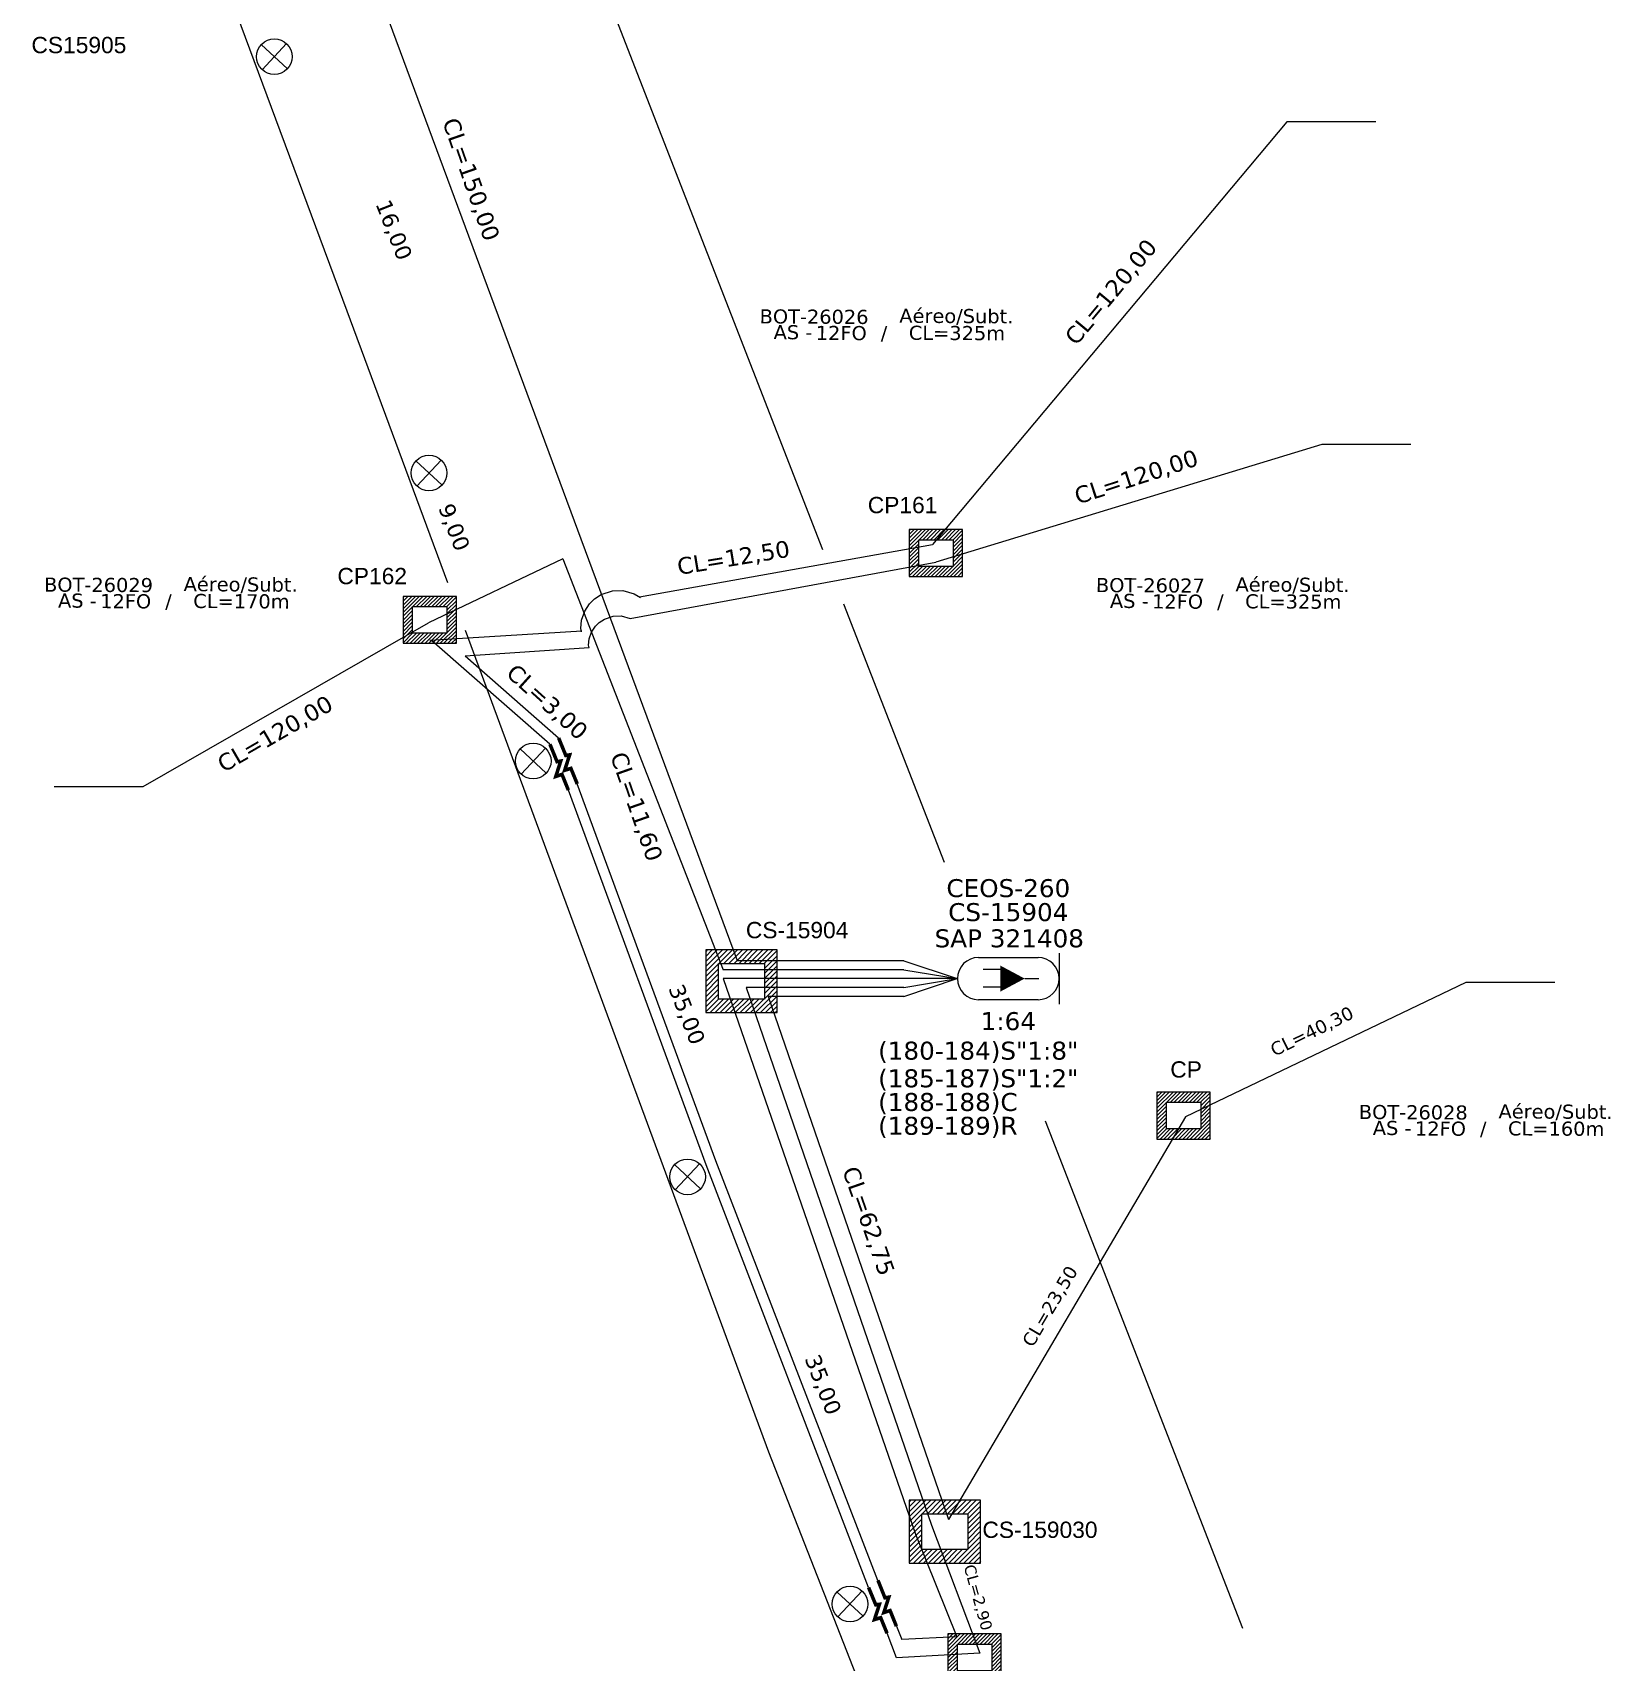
# Model space of a CAD drawing. Extents: x -89 to 1641, y 705 to 1299.
# Drawn here: x 520.5 to 619.7, y 816.6 to 919.2 of the extents above; entities that cross this region are included whole.
import ezdxf
from ezdxf.enums import TextEntityAlignment as Align

# ---------------------------------------------------------------- set-up
doc = ezdxf.new("R2010")
doc.units = 0
for name, color, linetype in [('10.1-Caixas Subterrâneas', 5, 'Continuous'), ('10.4-Postes', 1, 'Continuous'), ('20.4-CEOS', 1, 'Continuous'), ('CAP a instalar', 1, 'Continuous'), ('celulas gpon', 7, 'Continuous'), ('label_cabos', 7, 'Continuous'), ('Legenda', 1, 'Continuous'), ('locais legendas', 7, 'Continuous'), ('QUADRA', 7, 'Continuous'), ('Subida Lateral', 5, 'Continuous')]:
    doc.layers.add(name, color=color, linetype=linetype)
doc.layers.add('EXTRA', color=50, linetype='Continuous', plot=False)
doc.styles.add('siredit', font='verdana.ttf')
doc.styles.get("Standard").update_dxf_attribs({"font": 'arial.ttf'})
doc.linetypes.add('FENCELINE1', pattern='A,0.25,-0.1,[133,ltypeshp.shx,S=0.1,R=0,X=-0.1,Y=0],-0.1,1', length=1.45)

# ---------------------------------------------------------------- blocks, each defined once
blk = doc.blocks.new('*U97')
at = {"layer": '20.4-CEOS', "color": 7, "style": 'siredit'}
for tag, p in [('FIBRAS_SPLITTER', (0, 0)), ('FIBRAS_TOP_C', (0, -4.128)), ('RESERVA_FINAIS', (0, -5.461))]:
    blk.add_attdef(tag, p, '', height=1.01, dxfattribs=at)
for tag, p, flags in [('ID_ATIVIDADE', (0, -6.773), 3), ('FATOR', (0, -8.085), 1), ('QTDE', (0, -9.397), 1), ('FID', (0, -10.709), 1)]:
    blk.add_attdef(tag, p, '', height=1.01, dxfattribs=dict(at, flags=flags))
blk = doc.blocks.new('*U99')
at = {"layer": '20.4-CEOS', "color": 7, "style": 'siredit'}
blk.add_attdef('FIBRAS_SPLITTER', (0, 0), '', height=1.01, dxfattribs=at)
for tag, p, flags in [('ID_ATIVIDADE', (0, -1.483), 3), ('FATOR', (0, -2.795), 1), ('QTDE', (0, -4.107), 1), ('FID', (0, -5.419), 1)]:
    blk.add_attdef(tag, p, '', height=1.01, dxfattribs=dict(at, flags=flags))
blk = doc.blocks.new('*X65')
at = {"color": 0, "linetype": 'Continuous'}
for p, q in [((-1.25, 0.34099), (-0.49099, 1.1)), ((-1.25, 0.517767), (-0.667767, 1.1)), ((-1.25, 0.694544), (-0.844544, 1.1)), ((-1.25, 0.87132), (-1.02132, 1.1)), ((-1.25, 1.048097), (-1.198097, 1.1)), ((-1.25, 0.164214), (-0.8035, 0.610714)), ((-0.789214, 0.625), (-0.314214, 1.1)), ((-0.612437, 0.625), (-0.137437, 1.1)), ((-0.43566, 0.625), (0.03934, 1.1)), ((-0.258883, 0.625), (0.216117, 1.1)), ((-0.082107, 0.625), (0.392893, 1.1)), ((0.09467, 0.625), (0.56967, 1.1)), ((0.271447, 0.625), (0.746447, 1.1)), ((0.448223, 0.625), (0.923223, 1.1)), ((0.625, 0.625), (1.1, 1.1)), ((0.801777, 0.625), (1.25, 1.073223)), ((0.8035, 0.449947), (1.25, 0.896447)), ((0.8035, 0.27317), (1.25, 0.71967)), ((-1.25, -0.012563), (-0.8035, 0.433937)), ((-1.25, -0.18934), (-0.8035, 0.25716)), ((-1.25, -0.366117), (-0.8035, 0.080383)), ((0.8035, 0.096393), (1.25, 0.542893)), ((0.8035, -0.080383), (1.25, 0.366117)), ((0.8035, -0.25716), (1.25, 0.18934)), ((0.8035, -0.433937), (1.25, 0.012563)), ((-1.25, -0.542893), (-0.8035, -0.096393)), ((-1.25, -0.71967), (-0.8035, -0.27317)), ((-1.25, -0.896447), (-0.8035, -0.449947)), ((0.49099, -1.1), (1.25, -0.34099)), ((0.667767, -1.1), (1.25, -0.517767)), ((0.8035, -0.610714), (1.25, -0.164214)), ((-1.25, -1.073223), (-0.801777, -0.625)), ((-1.1, -1.1), (-0.625, -0.625)), ((-0.923223, -1.1), (-0.448223, -0.625)), ((-0.746447, -1.1), (-0.271447, -0.625)), ((-0.56967, -1.1), (-0.09467, -0.625)), ((-0.392893, -1.1), (0.082107, -0.625)), ((-0.216117, -1.1), (0.258883, -0.625)), ((-0.03934, -1.1), (0.43566, -0.625)), ((0.137437, -1.1), (0.612437, -0.625)), ((0.314214, -1.1), (0.789214, -0.625)), ((0.844544, -1.1), (1.25, -0.694544)), ((1.02132, -1.1), (1.25, -0.87132)), ((1.198097, -1.1), (1.25, -1.048097))]:
    blk.add_line(p, q, dxfattribs=at)
blk = doc.blocks.new('MANHOLE_MQ')
at = {"color": 0, "linetype": 'Continuous'}
for p, q in [((0.00000623, 0.00000569), (-0.00000627, 0.00000569)), ((-0.00000627, 0.00000569), (-0.00000627, -0.00000531)), ((-0.00000404, 0.00000331), (0.00000399, 0.00000331)), ((-0.00000404, -0.00000294), (-0.00000404, 0.00000331)), ((0.00000399, 0.00000331), (0.00000399, -0.00000294)), ((0.00000623, -0.00000531), (0.00000623, 0.00000569)), ((-0.00000627, -0.00000531), (0.00000623, -0.00000531)), ((0.00000399, -0.00000294), (-0.00000404, -0.00000294)), ((0.00000399, -0.00000294), (0.00000399, -0.00000294))]:
    blk.add_line(p, q, dxfattribs=at)
at = {"color": 0, "linetype": 'Continuous', "xscale": 5e-06, "yscale": 5e-06, "zscale": 1e-05}
blk.add_blockref('*X65', (-0.00000002, 0.00000019), dxfattribs=at)
blk = doc.blocks.new('LEGENDA DOS CABOS')
at = {"layer": 'EXTRA', "color": 0, "style": 'siredit'}
for tag, p in [('ID', (4.6, 0.97)), ('XX', (9.03, 0.97))]:
    blk.add_attdef(tag, text='', height=0.48, rotation=359.69, dxfattribs=at).set_placement(p, align=Align.MIDDLE_CENTER)
at = {"layer": 'Legenda', "color": 0, "style": 'siredit'}
for tag, p in [('TIPO_CABO', (1.31, 0)), ('CABO', (4.69, -0.05)), ('/', (6.81, -0.05)), ('METROS', (10.03, -0.05))]:
    blk.add_attdef(tag, text='', height=0.8, rotation=359.69, dxfattribs=at).set_placement(p, align=Align.MIDDLE_CENTER)

msp = doc.modelspace()

# ---------------------------------------------------------------- linework, layer by layer
at = {"layer": '10.4-Postes', "color": 1}
for p, q in [((534.84, 918.44), (536.48, 916.91)), ((536.42, 918.49), (534.89, 916.85)), ((544.57, 892.23), (546.21, 890.7)), ((546.15, 892.28), (544.62, 890.65)), ((551.13, 874.1), (552.77, 872.57)), ((552.72, 874.15), (551.19, 872.52)), ((560.84, 847.94), (562.47, 846.41)), ((562.42, 847.99), (560.89, 846.36)), ((571.06, 821.06), (572.7, 819.53)), ((572.64, 821.11), (571.11, 819.48))]:
    msp.add_line(p, q, dxfattribs=at)
for centre in [(535.66, 917.67), (545.39, 891.47), (551.95, 873.34), (561.66, 847.17), (571.88, 820.29)]:
    msp.add_circle(centre, 1.12, dxfattribs=at)
at = {"layer": '20.4-CEOS', "color": 7}
for p, q in [((579.97, 860.98), (583.71, 860.98)), ((583.71, 858.31), (579.97, 858.31))]:
    msp.add_line(p, q, dxfattribs=at)
for points in [[(585.05, 861.26), (585.05, 858.04)], [(581.4, 860.23), (580.26, 860.23)], [(582.87, 859.65), (583.77, 859.65)], [(581.4, 859.12), (580.26, 859.12)]]:
    msp.add_lwpolyline(points, dxfattribs=at)
msp.add_lwpolyline([(582.87, 859.65, 0, 1.65, 0), (581.33, 859.65, 1.65, 1.65, 0)], format="xyseb", dxfattribs=at)
for centre, start, end in [((579.97, 859.65), 90, 270), ((583.71, 859.65), 270, 90)]:
    msp.add_arc(centre, 1.33, start, end, dxfattribs=at)
at = {"layer": 'CAP a instalar', "color": 7, "ltscale": 5}
for points in [[(564.8, 860.77), (532.87, 946.96)], [(575.27, 860.77), (564.8, 860.77)], [(575.27, 860.77), (578.63, 859.65)]]:
    msp.add_lwpolyline(points, dxfattribs=at)
at = {"layer": 'CAP a instalar', "color": 251, "ltscale": 5}
for points in [[(599.36, 913.56), (577.08, 886.96)], [(604.96, 913.56), (599.36, 913.56)], [(601.56, 893.27), (577.28, 885.85)], [(607.16, 893.27), (601.56, 893.27)], [(558.64, 883.68), (577.08, 886.96)], [(553.81, 886.07), (545.37, 882.03)], [(553.81, 886.07), (563.89, 860.21)], [(558.04, 882.31), (577.28, 885.85)], [(554.98, 881.47), (554.94, 881.69), (554.99, 882.21), (555.19, 882.77), (555.5, 883.24), (555.81, 883.55), (556.23, 883.83), (556.94, 884.06), (557.59, 884.08), (558.31, 883.87), (558.7, 883.64)], [(555.46, 880.46), (555.43, 880.63), (555.47, 881.03), (555.62, 881.46), (555.86, 881.83), (556.1, 882.07), (556.43, 882.28), (556.98, 882.46), (557.48, 882.47), (558.04, 882.31)], [(527.41, 871.73), (545.37, 882.03)], [(555, 881.51), (545.45, 880.92)], [(553, 874.4), (545.54, 880.92)], [(555.46, 880.46), (547.67, 879.94)], [(553.55, 874.79), (547.67, 879.94)], [(521.81, 871.73), (527.41, 871.73)], [(575.27, 860.21), (563.89, 860.21)], [(563.91, 859.65), (576.01, 824.69)], [(575.27, 859.65), (563.91, 859.65)], [(575.27, 860.21), (578.63, 859.65)], [(578.63, 859.65), (575.27, 859.65)], [(575.27, 859.09), (578.63, 859.65)], [(575.27, 858.53), (578.63, 859.65)], [(565.35, 859.09), (577.01, 825.25)], [(575.27, 859.09), (565.35, 859.09)], [(566.73, 858.53), (578.07, 825.61)], [(575.27, 858.53), (566.73, 858.53)], [(610.63, 859.41), (592.98, 850.96), (578.07, 825.61)], [(616.23, 859.41), (610.63, 859.41)], [(577.01, 825.25), (580.04, 817.19), (574.81, 816.91), (574.21, 818.45)], [(576.01, 824.69), (578.6, 818.23), (575.14, 818.05)], [(574.8, 818.89), (575.14, 818.05)]]:
    msp.add_lwpolyline(points, dxfattribs=at)
at = {"layer": 'CAP a instalar', "color": 8, "linetype": 'FENCELINE1', "ltscale": 5}
for points in [[(563.44, 848.18), (554.72, 871.9)], [(562.82, 847.93), (554.16, 871.51)], [(573.05, 821.33), (562.82, 847.93)], [(573.64, 821.78), (563.44, 848.18)]]:
    msp.add_lwpolyline(points, dxfattribs=at)
at = {"layer": 'QUADRA'}
for points in [[(546.57, 884.55), (540.25, 901.65), (523.78, 946)], [(557.15, 920.07), (570.15, 886.66)], [(571.48, 883.24), (577.81, 866.98)], [(575.55, 807.42), (566.78, 829.85), (547.68, 881.56)], [(584.15, 850.7), (596.58, 818.77)]]:
    msp.add_lwpolyline(points, dxfattribs=at)
at = {"layer": 'Subida Lateral', "color": 5, "const_width": 0.224}
for points in [[(554.16, 871.51), (553.76, 872.5), (553.37, 872.37), (553.68, 873.34), (553.45, 873.3), (553, 874.4)], [(554.72, 871.9), (554.32, 872.88), (553.93, 872.76), (554.24, 873.73), (554, 873.69), (553.55, 874.79)], [(574.8, 818.89), (574.4, 819.88), (574.01, 819.75), (574.32, 820.72), (574.08, 820.68), (573.64, 821.78)], [(574.21, 818.45), (573.81, 819.43), (573.42, 819.31), (573.73, 820.27), (573.5, 820.24), (573.05, 821.33)]]:
    msp.add_lwpolyline(points, dxfattribs=at)

# ---------------------------------------------------------------- block references
at = {"layer": '10.1-Caixas Subterrâneas', "color": 30}
for p, xscale, yscale, zscale, rotation in [((577.28, 886.48), 268226.4234340488, 268226.4234340488, 268226.4234340488, 180.0000000000614), ((545.43, 882.28), 268226.4234340488, 268226.4234340488, 268226.4234340488, 180.0000000000613), ((565.04, 859.55), 359124.7696084459, 359124.7696084459, 359124.7696084459, 180.0000000000613), ((592.86, 851.08), 268226.4234340488, 268226.4234340488, 268226.4234340488, 180.0000000000615), ((577.84, 824.91), 359124.7696084459, 359124.7696084459, 359124.7696084459, 180.0000000000614), ((579.71, 816.98), 268226.4234340488, 268226.4234340488, 268226.4234340488, 180.0000000000613)]:
    msp.add_blockref('MANHOLE_MQ', p, dxfattribs=dict(at, xscale=xscale, yscale=yscale, zscale=zscale, rotation=rotation))
at = {"layer": '20.4-CEOS', "color": 0, "lineweight": 0}
ref = msp.add_blockref('*U97', (573.65, 854.55), dxfattribs=dict(at, xscale=1.12, yscale=1.12, zscale=1.12))
ref.add_attrib('FIBRAS_SPLITTER', '(180-184)S"1:8"', (573.65, 854.55), dxfattribs={"color": 7, "height": 1.1308, "style": 'siredit'})
ref.add_attrib('FIBRAS_TOP_C', '(188-188)C', (573.65, 851.32), dxfattribs={"color": 7, "height": 1.131, "style": 'siredit'})
ref.add_attrib('RESERVA_FINAIS', '(189-189)R', (573.65, 849.82), dxfattribs={"color": 7, "height": 1.131, "style": 'siredit'})
at = {"layer": '20.4-CEOS', "color": 0, "lineweight": 0, "xscale": 1.12, "yscale": 1.12, "zscale": 1.12}
msp.add_blockref('*U99', (573.65, 852.81), dxfattribs=at).add_auto_attribs({'FIBRAS_SPLITTER': '(185-187)S"1:2"'})
at = {"layer": 'label_cabos', "color": 0, "lineweight": 0}
ref = msp.add_blockref('LEGENDA DOS CABOS', (565.86, 899.86), dxfattribs=dict(at, xscale=0.8884834430164837, yscale=0.8884834430164837, zscale=0.8884834430164837))
ref.add_attrib('ID', 'BOT-26026', dxfattribs={"color": 0, "height": 0.888, "rotation": 359.69, "style": 'siredit'}).set_placement((569.62, 901.31), align=Align.MIDDLE_CENTER)
ref.add_attrib('CABO', '12FO', dxfattribs={"color": 0, "height": 0.888, "rotation": 359.69, "style": 'siredit'}).set_placement((571.33, 900.28), align=Align.MIDDLE_CENTER)
ref.add_attrib('METROS', 'CL=325m', dxfattribs={"color": 0, "height": 0.888, "rotation": 359.69, "style": 'siredit'}).set_placement((578.61, 900.28), align=Align.MIDDLE_CENTER)
ref.add_attrib('XX', 'Aéreo/Subt.', dxfattribs={"color": 0, "height": 0.8885, "rotation": 359.69, "style": 'siredit'}).set_placement((578.57, 901.35), align=Align.MIDDLE_CENTER)
ref.add_attrib('/', '/', dxfattribs={"color": 0, "height": 0.888, "rotation": 359.69, "style": 'siredit'}).set_placement((574.02, 900.28), align=Align.MIDDLE_CENTER)
ref.add_attrib('TIPO_CABO', 'AS -', dxfattribs={"color": 0, "height": 0.888, "rotation": 359.69, "style": 'siredit'}).set_placement((568.29, 900.33), align=Align.MIDDLE_CENTER)
ref = msp.add_blockref('LEGENDA DOS CABOS', (520.83, 882.98), dxfattribs=dict(at, xscale=0.8884834430164837, yscale=0.8884834430164837, zscale=0.8884834430164837))
ref.add_attrib('ID', 'BOT-26029', dxfattribs={"color": 0, "height": 0.888, "rotation": 359.69, "style": 'siredit'}).set_placement((524.6, 884.43), align=Align.MIDDLE_CENTER)
ref.add_attrib('CABO', '12FO', dxfattribs={"color": 0, "height": 0.888, "rotation": 359.69, "style": 'siredit'}).set_placement((526.31, 883.4), align=Align.MIDDLE_CENTER)
ref.add_attrib('METROS', 'CL=170m', dxfattribs={"color": 0, "height": 0.888, "rotation": 359.69, "style": 'siredit'}).set_placement((533.59, 883.4), align=Align.MIDDLE_CENTER)
ref.add_attrib('XX', 'Aéreo/Subt.', dxfattribs={"color": 0, "height": 0.8885, "rotation": 359.69, "style": 'siredit'}).set_placement((533.54, 884.46), align=Align.MIDDLE_CENTER)
ref.add_attrib('/', '/', dxfattribs={"color": 0, "height": 0.888, "rotation": 359.69, "style": 'siredit'}).set_placement((529, 883.4), align=Align.MIDDLE_CENTER)
ref.add_attrib('TIPO_CABO', 'AS -', dxfattribs={"color": 0, "height": 0.888, "rotation": 359.69, "style": 'siredit'}).set_placement((523.27, 883.44), align=Align.MIDDLE_CENTER)
ref = msp.add_blockref('LEGENDA DOS CABOS', (587.01, 882.96), dxfattribs=dict(at, xscale=0.8884834430164837, yscale=0.8884834430164837, zscale=0.8884834430164837))
ref.add_attrib('ID', 'BOT-26027', dxfattribs={"color": 0, "height": 0.888, "rotation": 359.69, "style": 'siredit'}).set_placement((590.78, 884.4), align=Align.MIDDLE_CENTER)
ref.add_attrib('CABO', '12FO', dxfattribs={"color": 0, "height": 0.888, "rotation": 359.69, "style": 'siredit'}).set_placement((592.49, 883.38), align=Align.MIDDLE_CENTER)
ref.add_attrib('METROS', 'CL=325m', dxfattribs={"color": 0, "height": 0.888, "rotation": 359.69, "style": 'siredit'}).set_placement((599.77, 883.38), align=Align.MIDDLE_CENTER)
ref.add_attrib('XX', 'Aéreo/Subt.', dxfattribs={"color": 0, "height": 0.8885, "rotation": 359.69, "style": 'siredit'}).set_placement((599.72, 884.44), align=Align.MIDDLE_CENTER)
ref.add_attrib('/', '/', dxfattribs={"color": 0, "height": 0.888, "rotation": 359.69, "style": 'siredit'}).set_placement((595.18, 883.38), align=Align.MIDDLE_CENTER)
ref.add_attrib('TIPO_CABO', 'AS -', dxfattribs={"color": 0, "height": 0.888, "rotation": 359.69, "style": 'siredit'}).set_placement((589.45, 883.42), align=Align.MIDDLE_CENTER)
ref = msp.add_blockref('LEGENDA DOS CABOS', (603.55, 849.79), dxfattribs=dict(at, xscale=0.8884834430164837, yscale=0.8884834430164837, zscale=0.8884834430164837))
ref.add_attrib('ID', 'BOT-26028', dxfattribs={"color": 0, "height": 0.888, "rotation": 359.69, "style": 'siredit'}).set_placement((607.32, 851.24), align=Align.MIDDLE_CENTER)
ref.add_attrib('CABO', '12FO', dxfattribs={"color": 0, "height": 0.888, "rotation": 359.69, "style": 'siredit'}).set_placement((609.03, 850.21), align=Align.MIDDLE_CENTER)
ref.add_attrib('METROS', 'CL=160m', dxfattribs={"color": 0, "height": 0.888, "rotation": 359.69, "style": 'siredit'}).set_placement((616.31, 850.21), align=Align.MIDDLE_CENTER)
ref.add_attrib('XX', 'Aéreo/Subt.', dxfattribs={"color": 0, "height": 0.8885, "rotation": 359.69, "style": 'siredit'}).set_placement((616.27, 851.28), align=Align.MIDDLE_CENTER)
ref.add_attrib('/', '/', dxfattribs={"color": 0, "height": 0.888, "rotation": 359.69, "style": 'siredit'}).set_placement((611.72, 850.21), align=Align.MIDDLE_CENTER)
ref.add_attrib('TIPO_CABO', 'AS -', dxfattribs={"color": 0, "height": 0.888, "rotation": 359.69, "style": 'siredit'}).set_placement((605.99, 850.25), align=Align.MIDDLE_CENTER)

# ---------------------------------------------------------------- texts
at = {"layer": '10.1-Caixas Subterrâneas', "color": 30}
msp.add_text('CS-159030', height=1.025, dxfattribs=at).set_placement((580.21, 824.45))
at = {"layer": '20.4-CEOS', "color": 7, "linetype": 'ByBlock', "lineweight": 0, "style": 'siredit'}
for s, p in [('CEOS-260', (581.84, 865.91)), ('CS-15904', (581.84, 864.4)), ('SAP 321408', (581.9, 862.75)), ('1:64', (581.84, 857.54))]:
    msp.add_text(s, height=1.131, dxfattribs=at).set_placement(p, align=Align.TOP_CENTER)
at = {"layer": 'celulas gpon', "color": 3, "style": 'siredit'}
for s, height, rotation, p in [('CL=150,00', 1.053, 289.3281, (546.22, 913.59)), ('CL=120,00', 1.053, 50.2779, (586.11, 899.43)), ('CL=120,00', 1.053, 18.0814, (586.21, 889.48)), ('CL=12,50', 1.053, 9.3199, (561.1, 885.05)), ('CL=3,00', 1.053, 317.9386, (550.17, 878.77)), ('CL=120,00', 1.053, 30.0435, (532.47, 872.59)), ('CL=11,60', 1.053, 289.3281, (556.78, 873.68)), ('CL=40,30', 0.831, 26.0181, (598.58, 854.73)), ('CL=62,75', 1.053, 289.3281, (571.38, 847.6)), ('CL=23,50', 0.831, 59.3844, (583.37, 836.39)), ('CL=2,90', 0.719, 285.5807, (579.03, 822.66))]:
    msp.add_text(s, height=height, rotation=rotation, dxfattribs=at).set_placement(p)
at = {"layer": 'celulas gpon', "style": 'siredit'}
for s, p in [('16,00', (542.01, 908.42)), ('9,00', (545.96, 889.3)), ('35,00', (560.44, 859.05)), ('35,00', (569.01, 835.75))]:
    msp.add_text(s, height=1.003, rotation=291.4925, dxfattribs=at).set_placement(p)
at = {"layer": 'locais legendas', "color": 30}
for s, p in [('CS15905', (520.38, 917.89)), ('CP161', (573, 888.94)), ('CP162', (539.63, 884.47)), ('CS-15904', (565.33, 862.19)), ('CP', (592.03, 853.42))]:
    msp.add_text(s, height=1.025, dxfattribs=at).set_placement(p)

doc.saveas('drawing.dxf')
